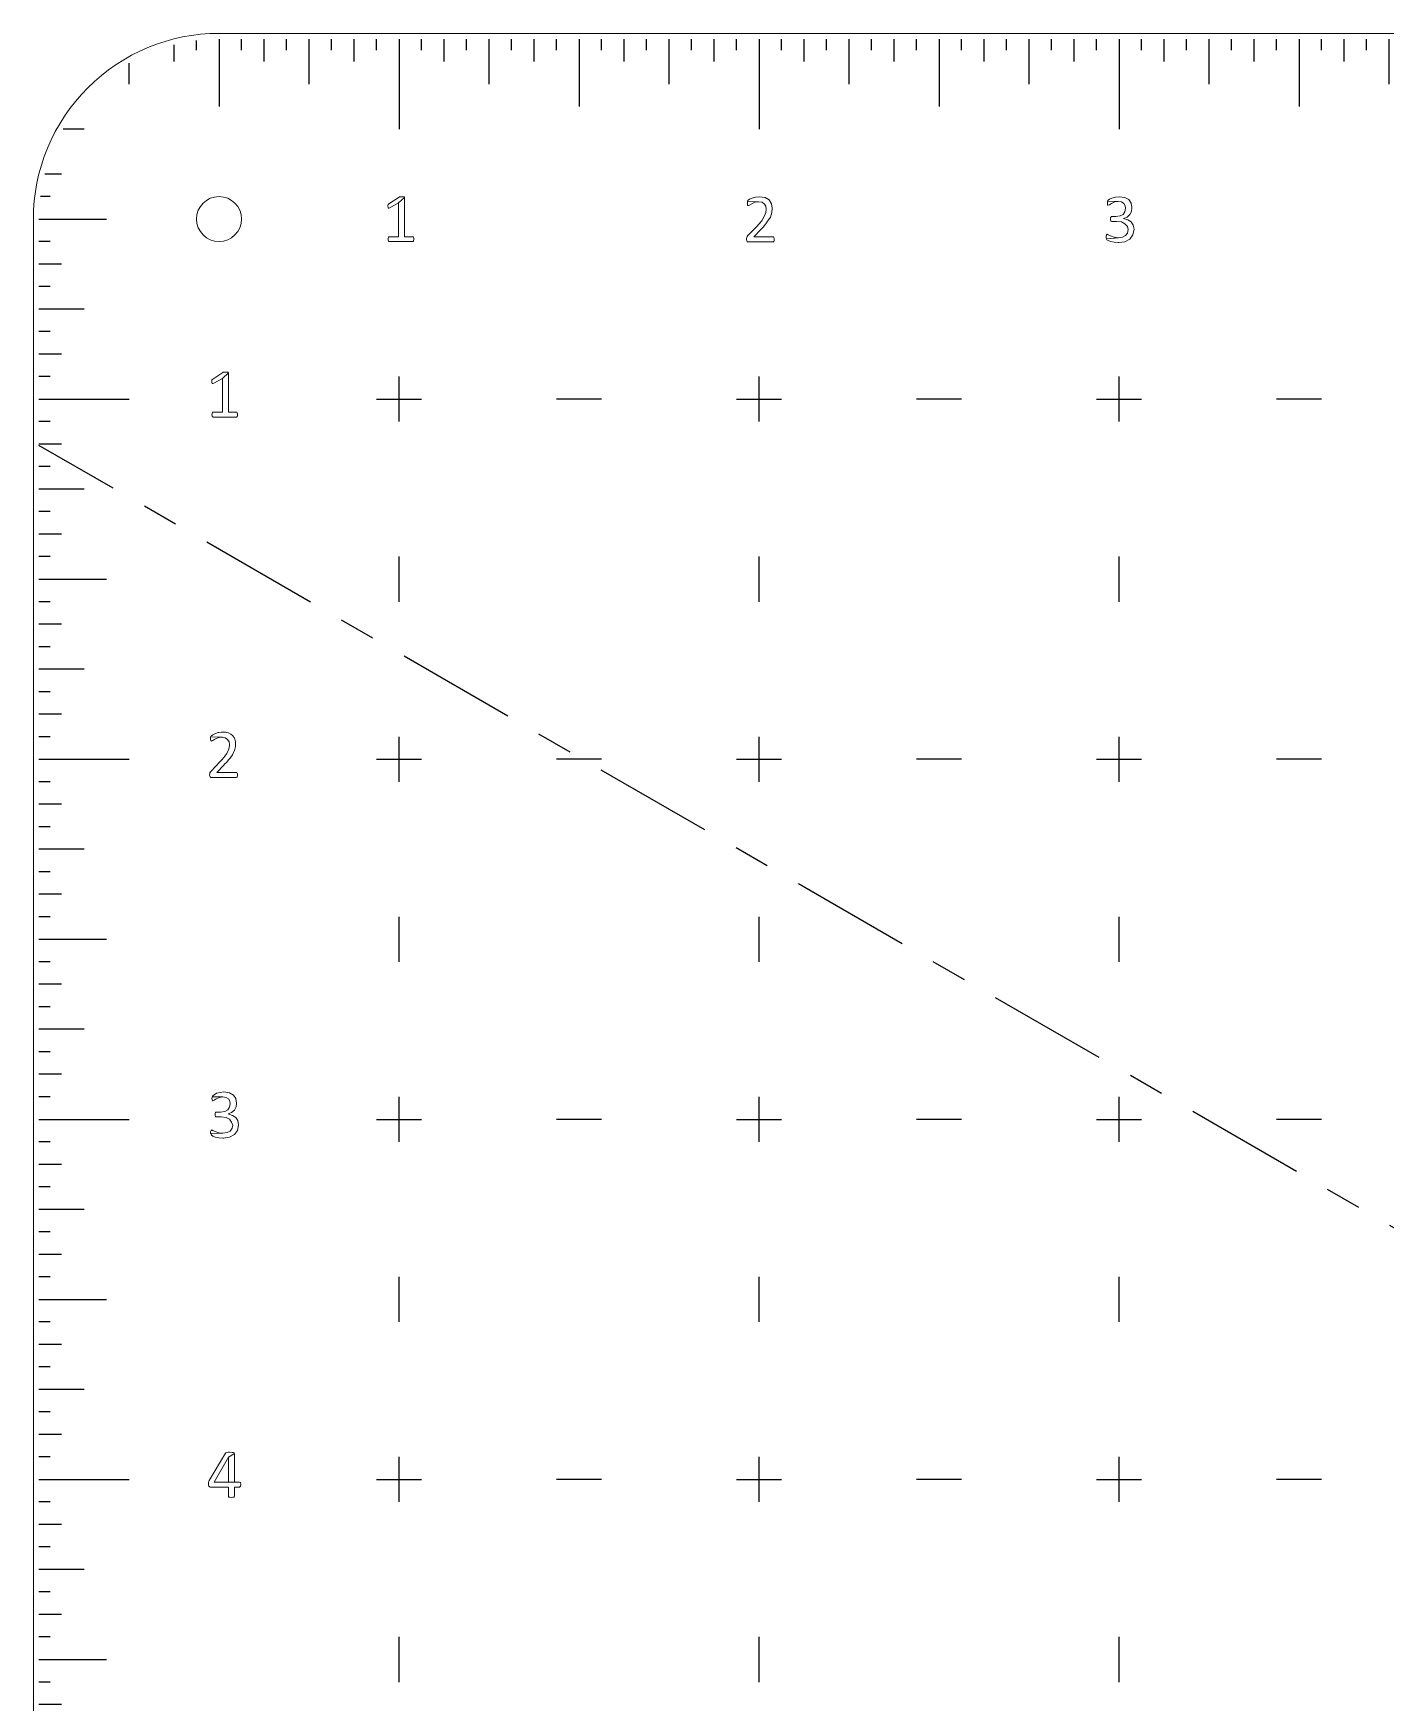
# Model space of a CAD drawing. Header units: inches. Extents: x -51 to 152, y -16 to 48.
# Drawn here: x -51.277 to -47.521, y -6.529 to -1.893 of the extents above; entities that cross this region are included whole.
import ezdxf

# ---------------------------------------------------------------- set-up
doc = ezdxf.new("R2010")
doc.units = ezdxf.units.IN
doc.header["$MEASUREMENT"] = 0
doc.linetypes.add('ACAD_ISO10W100', pattern=[18, 12, -3, 0, -3])
doc.layers.add('NOPLOT', color=40, linetype='Continuous', lineweight=5)

# ---------------------------------------------------------------- blocks, each defined once
blk = doc.blocks.new('inch')
at = {"color": 0}
for p, q in [((0.0625, -0.03125), (0.0625, 0)), ((0.125, -0.0625), (0.125, 0)), ((0.1875, -0.03125), (0.1875, 0))]:
    blk.add_line(p, q, dxfattribs=at)
blk = doc.blocks.new('inchinch')
at = {"color": 0}
for p, q in [((0.25, -0.125), (0.25, 0)), ((0.5, 0), (0.5, -0.1875)), ((0.75, -0.125), (0.75, 0)), ((1, 0), (1, -0.25))]:
    blk.add_line(p, q, dxfattribs=at)
for p in [(0, 0), (0.5, 0)]:
    blk.add_blockref('inch', p, dxfattribs=at)
at = {"color": 0, "xscale": -1}
for p in [(0.5, 0), (1, 0)]:
    blk.add_blockref('inch', p, dxfattribs=at)
blk = doc.blocks.new('PlusMinus')
at = {"color": 0}
for p, q in [((0, -0.0625), (0, 0.0625)), ((-0.0625, 0), (0.0625, 0)), ((0.5625, 0), (0.4375, 0)), ((0, -0.5625), (0, -0.4375))]:
    blk.add_line(p, q, dxfattribs=at)

msp = doc.modelspace()

# ---------------------------------------------------------------- linework, layer by layer
at = {"color": 1}
for p, q in [((-50.8863, -1.9713), (-50.8863, -1.9247)), ((-50.8238, -1.9401), (-50.8238, -1.9127)), ((-50.7613, -1.9088), (-50.7613, -2.0963)), ((-50.7613, -1.9088), (-50.7613, -2.0963)), ((-50.5113, -2.0338), (-50.5113, -1.9088)), ((-50.5113, -2.0338), (-50.5113, -1.9088)), ((-50.2613, -1.9088), (-50.2613, -2.1588)), ((-51.0113, -2.0338), (-51.0113, -1.9758)), ((-51.1363, -2.1588), (-51.1943, -2.1588)), ((-51.1988, -2.2838), (-51.2454, -2.2838)), ((-51.23, -2.3463), (-51.2574, -2.3463)), ((-51.2613, -2.4088), (-51.0738, -2.4088)), ((-51.2613, -2.4088), (-51.0738, -2.4088)), ((-51.1363, -2.6588), (-51.2613, -2.6588)), ((-51.1363, -2.6588), (-51.2613, -2.6588)), ((-51.2613, -2.9088), (-51.0113, -2.9088))]:
    msp.add_line(p, q, dxfattribs=at)
at = {"color": 1, "linetype": 'ACAD_ISO10W100', "ltscale": 0.0277}
msp.add_line((-36.8154, -11.3776), (-51.2613, -3.0372), dxfattribs=at)
at = {"color": 1, "lineweight": 0}
for points in [[(-50.2539, -2.3468), (-50.2568, -2.3468), (-50.2587, -2.3468), (-50.2597, -2.3468), (-50.2607, -2.3477), (-50.2898, -2.3662), (-50.2908, -2.3672), (-50.2918, -2.3681), (-50.2928, -2.3701), (-50.2928, -2.373), (-50.2918, -2.3769), (-50.2918, -2.3788), (-50.2898, -2.3788), (-50.2869, -2.3778), (-50.2626, -2.3633), (-50.2461, -2.3487), (-50.2461, -2.3477), (-50.2471, -2.3468), (-50.25, -2.3468)], [(-50.2461, -2.3487), (-50.2626, -2.3633), (-50.2626, -2.4585), (-50.2889, -2.4585), (-50.2898, -2.4585), (-50.2908, -2.4595), (-50.2918, -2.4624), (-50.2918, -2.4653), (-50.2918, -2.4682), (-50.2908, -2.4702), (-50.2898, -2.4711), (-50.2889, -2.4711), (-50.2238, -2.4711), (-50.2218, -2.4711), (-50.2208, -2.4702), (-50.2208, -2.4682), (-50.2199, -2.4653), (-50.2199, -2.4624), (-50.2208, -2.4595), (-50.2218, -2.4585), (-50.2238, -2.4585), (-50.2461, -2.4585)], [(-49.2607, -2.3468), (-49.2714, -2.3477), (-49.2801, -2.3506), (-49.2879, -2.3536), (-49.2918, -2.3565), (-49.2928, -2.3584), (-49.2937, -2.3594), (-49.2626, -2.3613), (-49.2529, -2.3623), (-49.2461, -2.3672), (-49.2422, -2.373), (-49.2412, -2.3817), (-49.2422, -2.3905), (-49.2461, -2.4002), (-49.2539, -2.4138), (-49.2558, -2.4157), (-49.2675, -2.4294), (-49.2928, -2.4546), (-49.2947, -2.4575), (-49.2957, -2.4595), (-49.2966, -2.4624), (-49.2966, -2.4653), (-49.2957, -2.4692), (-49.2947, -2.4711), (-49.2937, -2.4721), (-49.2908, -2.4721), (-49.2218, -2.4721), (-49.2208, -2.4721), (-49.2199, -2.4711), (-49.2189, -2.4682), (-49.2189, -2.4653), (-49.2189, -2.4624), (-49.2199, -2.4605), (-49.2208, -2.4585), (-49.2228, -2.4585), (-49.2762, -2.4585), (-49.2568, -2.4381), (-49.25, -2.4313), (-49.2393, -2.4187), (-49.2393, -2.4177), (-49.2296, -2.4031), (-49.2257, -2.3905), (-49.2247, -2.3788), (-49.2267, -2.3662), (-49.2335, -2.3555), (-49.2442, -2.3487)], [(-49.2937, -2.3594), (-49.2937, -2.3613), (-49.2937, -2.3642), (-49.2937, -2.3672), (-49.2937, -2.3701), (-49.2928, -2.371), (-49.2908, -2.371), (-49.2879, -2.3701), (-49.2811, -2.3662), (-49.2733, -2.3623), (-49.2626, -2.3613)], [(-48.2607, -2.3468), (-48.2714, -2.3477), (-48.2811, -2.3506), (-48.2879, -2.3536), (-48.2918, -2.3565), (-48.2928, -2.3584), (-48.2937, -2.3594), (-48.2636, -2.3604), (-48.2549, -2.3613), (-48.2481, -2.3652), (-48.2442, -2.372), (-48.2432, -2.3788), (-48.2451, -2.3885), (-48.25, -2.3963), (-48.2587, -2.4002), (-48.2704, -2.4021), (-48.2811, -2.4021), (-48.283, -2.4021), (-48.284, -2.4041), (-48.285, -2.4051), (-48.285, -2.4089), (-48.285, -2.4119), (-48.284, -2.4138), (-48.283, -2.4148), (-48.2811, -2.4157), (-48.2685, -2.4157), (-48.2549, -2.4167), (-48.2451, -2.4216), (-48.2383, -2.4294), (-48.2364, -2.4381), (-48.2383, -2.4478), (-48.2432, -2.4546), (-48.2519, -2.4595), (-48.2626, -2.4605), (-48.2966, -2.4634), (-48.2966, -2.4643), (-48.2957, -2.4663), (-48.2918, -2.4682), (-48.285, -2.4711), (-48.2753, -2.4731), (-48.2636, -2.4741), (-48.2617, -2.4741), (-48.2451, -2.4721), (-48.2315, -2.4643), (-48.2228, -2.4527), (-48.2199, -2.4371), (-48.2218, -2.4255), (-48.2276, -2.4167), (-48.2374, -2.4109), (-48.249, -2.407), (-48.249, -2.407), (-48.2393, -2.4031), (-48.2315, -2.3963), (-48.2267, -2.3876), (-48.2257, -2.3769), (-48.2276, -2.3642), (-48.2344, -2.3545), (-48.2451, -2.3487)], [(-48.2937, -2.3594), (-48.2937, -2.3613), (-48.2937, -2.3642), (-48.2937, -2.3672), (-48.2937, -2.3691), (-48.2928, -2.3701), (-48.2918, -2.3701), (-48.2879, -2.3691), (-48.2821, -2.3652), (-48.2733, -2.3613), (-48.2636, -2.3604)], [(-48.2947, -2.4507), (-48.2966, -2.4527), (-48.2976, -2.4575), (-48.2976, -2.4605), (-48.2966, -2.4634), (-48.2626, -2.4605), (-48.2753, -2.4595), (-48.285, -2.4556), (-48.2918, -2.4527)], [(-50.7427, -2.8336), (-50.7456, -2.8336), (-50.7476, -2.8336), (-50.7495, -2.8336), (-50.7505, -2.8346), (-50.7787, -2.8531), (-50.7806, -2.854), (-50.7816, -2.855), (-50.7816, -2.857), (-50.7816, -2.8599), (-50.7816, -2.8638), (-50.7806, -2.8657), (-50.7787, -2.8657), (-50.7758, -2.8647), (-50.7515, -2.8511), (-50.7349, -2.8356), (-50.7359, -2.8346), (-50.7369, -2.8336), (-50.7388, -2.8336)], [(-50.7349, -2.8356), (-50.7515, -2.8511), (-50.7515, -2.9454), (-50.7777, -2.9454), (-50.7796, -2.9454), (-50.7806, -2.9473), (-50.7806, -2.9493), (-50.7816, -2.9522), (-50.7806, -2.9551), (-50.7806, -2.9571), (-50.7787, -2.958), (-50.7777, -2.959), (-50.7126, -2.959), (-50.7116, -2.958), (-50.7106, -2.9571), (-50.7097, -2.9551), (-50.7097, -2.9522), (-50.7097, -2.9493), (-50.7106, -2.9473), (-50.7116, -2.9454), (-50.7126, -2.9454), (-50.7349, -2.9454)], [(-50.7512, -3.8333), (-50.7543, -3.8334), (-50.762, -3.8344), (-50.7641, -3.8349), (-50.7714, -3.8373), (-50.7715, -3.8373), (-50.7785, -3.8407), (-50.7825, -3.8434), (-50.7841, -3.8451), (-50.7846, -3.8466), (-50.7533, -3.8479), (-50.7516, -3.848), (-50.7443, -3.8495), (-50.744, -3.8496), (-50.7376, -3.854), (-50.7335, -3.8603), (-50.7334, -3.8606), (-50.7322, -3.8683), (-50.7322, -3.8693), (-50.7331, -3.8772), (-50.7338, -3.88), (-50.7369, -3.8876), (-50.7401, -3.8934), (-50.7448, -3.9003), (-50.7477, -3.9041), (-50.7527, -3.9099), (-50.7587, -3.9162), (-50.7835, -3.9418), (-50.7854, -3.9441), (-50.7866, -3.9463), (-50.7872, -3.9489), (-50.7874, -3.9523), (-50.787, -3.9558), (-50.786, -3.9581), (-50.7842, -3.9591), (-50.7819, -3.9595), (-50.7133, -3.9595), (-50.7116, -3.959), (-50.7105, -3.9577), (-50.7098, -3.9555), (-50.7096, -3.9524), (-50.7098, -3.9493), (-50.7106, -3.9472), (-50.7118, -3.9459), (-50.7134, -3.9455), (-50.7674, -3.9455), (-50.7478, -3.9249), (-50.7458, -3.9229), (-50.74, -3.9166), (-50.7349, -3.9108), (-50.7307, -3.9055), (-50.7289, -3.9031), (-50.7243, -3.8964), (-50.7208, -3.8902), (-50.7183, -3.8845), (-50.7164, -3.8774), (-50.7158, -3.8734), (-50.7153, -3.8656), (-50.7156, -3.8605), (-50.7176, -3.853), (-50.7195, -3.8489), (-50.7241, -3.8428), (-50.7283, -3.8394), (-50.7354, -3.8358), (-50.7358, -3.8356), (-50.7431, -3.8338)], [(-50.7846, -3.8466), (-50.785, -3.8483), (-50.7852, -3.8508), (-50.7849, -3.8543), (-50.7843, -3.8567), (-50.7835, -3.8579), (-50.7822, -3.8583), (-50.7786, -3.8567), (-50.7725, -3.853), (-50.7715, -3.8525), (-50.7642, -3.8495), (-50.7612, -3.8487), (-50.7533, -3.8479)], [(-50.7476, -4.8327), (-50.7583, -4.8346), (-50.768, -4.8365), (-50.7748, -4.8404), (-50.7787, -4.8434), (-50.7796, -4.8443), (-50.7806, -4.8463), (-50.7505, -4.8463), (-50.7417, -4.8482), (-50.7349, -4.8521), (-50.731, -4.8579), (-50.7301, -4.8657), (-50.732, -4.8754), (-50.7369, -4.8822), (-50.7456, -4.8871), (-50.7573, -4.889), (-50.768, -4.889), (-50.7699, -4.889), (-50.7709, -4.89), (-50.7719, -4.8919), (-50.7719, -4.8958), (-50.7719, -4.8987), (-50.7709, -4.9007), (-50.7699, -4.9017), (-50.768, -4.9017), (-50.7553, -4.9017), (-50.7417, -4.9036), (-50.732, -4.9085), (-50.7262, -4.9162), (-50.7233, -4.925), (-50.7252, -4.9337), (-50.7301, -4.9415), (-50.7388, -4.9454), (-50.7505, -4.9473), (-50.7835, -4.9493), (-50.7835, -4.9512), (-50.7826, -4.9532), (-50.7787, -4.9551), (-50.7719, -4.958), (-50.7621, -4.96), (-50.7505, -4.9609), (-50.7485, -4.9609), (-50.732, -4.958), (-50.7184, -4.9512), (-50.7097, -4.9396), (-50.7068, -4.924), (-50.7087, -4.9124), (-50.7145, -4.9036), (-50.7242, -4.8978), (-50.7359, -4.8939), (-50.7359, -4.8939), (-50.7262, -4.89), (-50.7184, -4.8832), (-50.7136, -4.8744), (-50.7126, -4.8638), (-50.7145, -4.8511), (-50.7213, -4.8414), (-50.732, -4.8356)], [(-50.7806, -4.8463), (-50.7806, -4.8482), (-50.7816, -4.8511), (-50.7806, -4.854), (-50.7806, -4.856), (-50.7796, -4.857), (-50.7787, -4.857), (-50.7748, -4.856), (-50.7689, -4.8521), (-50.7602, -4.8482), (-50.7505, -4.8463)], [(-50.7816, -4.9376), (-50.7835, -4.9396), (-50.7845, -4.9434), (-50.7845, -4.9473), (-50.7835, -4.9493), (-50.7505, -4.9473), (-50.7621, -4.9464), (-50.7719, -4.9425), (-50.7787, -4.9396)], [(-50.731, -5.8327), (-50.7359, -5.8327), (-50.7398, -5.8336), (-50.7427, -5.8346), (-50.7437, -5.8356), (-50.7884, -5.9114), (-50.7894, -5.9143), (-50.7903, -5.9162), (-50.7903, -5.9192), (-50.7903, -5.9221), (-50.7903, -5.926), (-50.7894, -5.9279), (-50.7874, -5.9289), (-50.7855, -5.9298), (-50.7349, -5.9298), (-50.7349, -5.9551), (-50.7349, -5.9571), (-50.734, -5.958), (-50.731, -5.958), (-50.7272, -5.959), (-50.7233, -5.958), (-50.7204, -5.958), (-50.7194, -5.9571), (-50.7184, -5.9551), (-50.7184, -5.9298), (-50.7048, -5.9298), (-50.7019, -5.9279), (-50.7009, -5.923), (-50.7019, -5.9172), (-50.7048, -5.9162), (-50.7184, -5.9162), (-50.7748, -5.9162), (-50.7349, -5.8472), (-50.7349, -5.8472), (-50.7184, -5.8365), (-50.7194, -5.8346), (-50.7213, -5.8336), (-50.7252, -5.8336)], [(-50.7184, -5.8365), (-50.7349, -5.8472), (-50.7349, -5.9162), (-50.7748, -5.9162), (-50.7184, -5.9162)]]:
    msp.add_lwpolyline(points, close=True, dxfattribs=at)
at = {"layer": 'NOPLOT'}
msp.add_lwpolyline([(-36.2457, -11.4088), (-36.2457, -2.4088, 0.414214), (-36.7613, -1.8932), (-50.7613, -1.8932, 0.414214), (-51.2769, -2.4088), (-51.2769, -11.4088, 0.414214), (-50.7613, -11.9244), (-36.7613, -11.9244, 0.414214)], format="xyb", close=True, dxfattribs=at)
msp.add_circle((-50.7613, -2.4088), 0.0625, dxfattribs=at)

# ---------------------------------------------------------------- block references
at = {"color": 1}
for name, p in [('inch', (-50.7613, -1.9088)), ('inch', (-50.7613, -1.9088)), ('inchinch', (-50.2613, -1.9088)), ('inchinch', (-49.2613, -1.9088)), ('inchinch', (-48.2613, -1.9088)), ('PlusMinus', (-50.2613, -2.9088)), ('PlusMinus', (-49.2613, -2.9088)), ('PlusMinus', (-48.2613, -2.9088)), ('PlusMinus', (-50.2613, -3.9088)), ('PlusMinus', (-49.2613, -3.9088)), ('PlusMinus', (-48.2613, -3.9088)), ('PlusMinus', (-50.2613, -4.9088)), ('PlusMinus', (-49.2613, -4.9088)), ('PlusMinus', (-48.2613, -4.9088)), ('PlusMinus', (-50.2613, -5.9088)), ('PlusMinus', (-49.2613, -5.9088)), ('PlusMinus', (-48.2613, -5.9088))]:
    msp.add_blockref(name, p, dxfattribs=at)
at = {"color": 1, "xscale": -1}
msp.add_blockref('inch', (-50.2613, -1.9088), dxfattribs=at)
msp.add_blockref('inch', (-50.2613, -1.9088), dxfattribs=at)
at = {"color": 1, "xscale": -1, "rotation": 89.99999999999967}
for name, p in [('inch', (-51.2613, -2.4088)), ('inch', (-51.2613, -2.4088)), ('inchinch', (-51.2613, -2.9088)), ('inchinch', (-51.2613, -3.9088)), ('inchinch', (-51.2613, -4.9088)), ('inchinch', (-51.2613, -5.9088))]:
    msp.add_blockref(name, p, dxfattribs=at)
at = {"color": 1, "rotation": 89.9999999999997}
msp.add_blockref('inch', (-51.2613, -2.9088), dxfattribs=at)
msp.add_blockref('inch', (-51.2613, -2.9088), dxfattribs=at)

doc.saveas('drawing.dxf')
